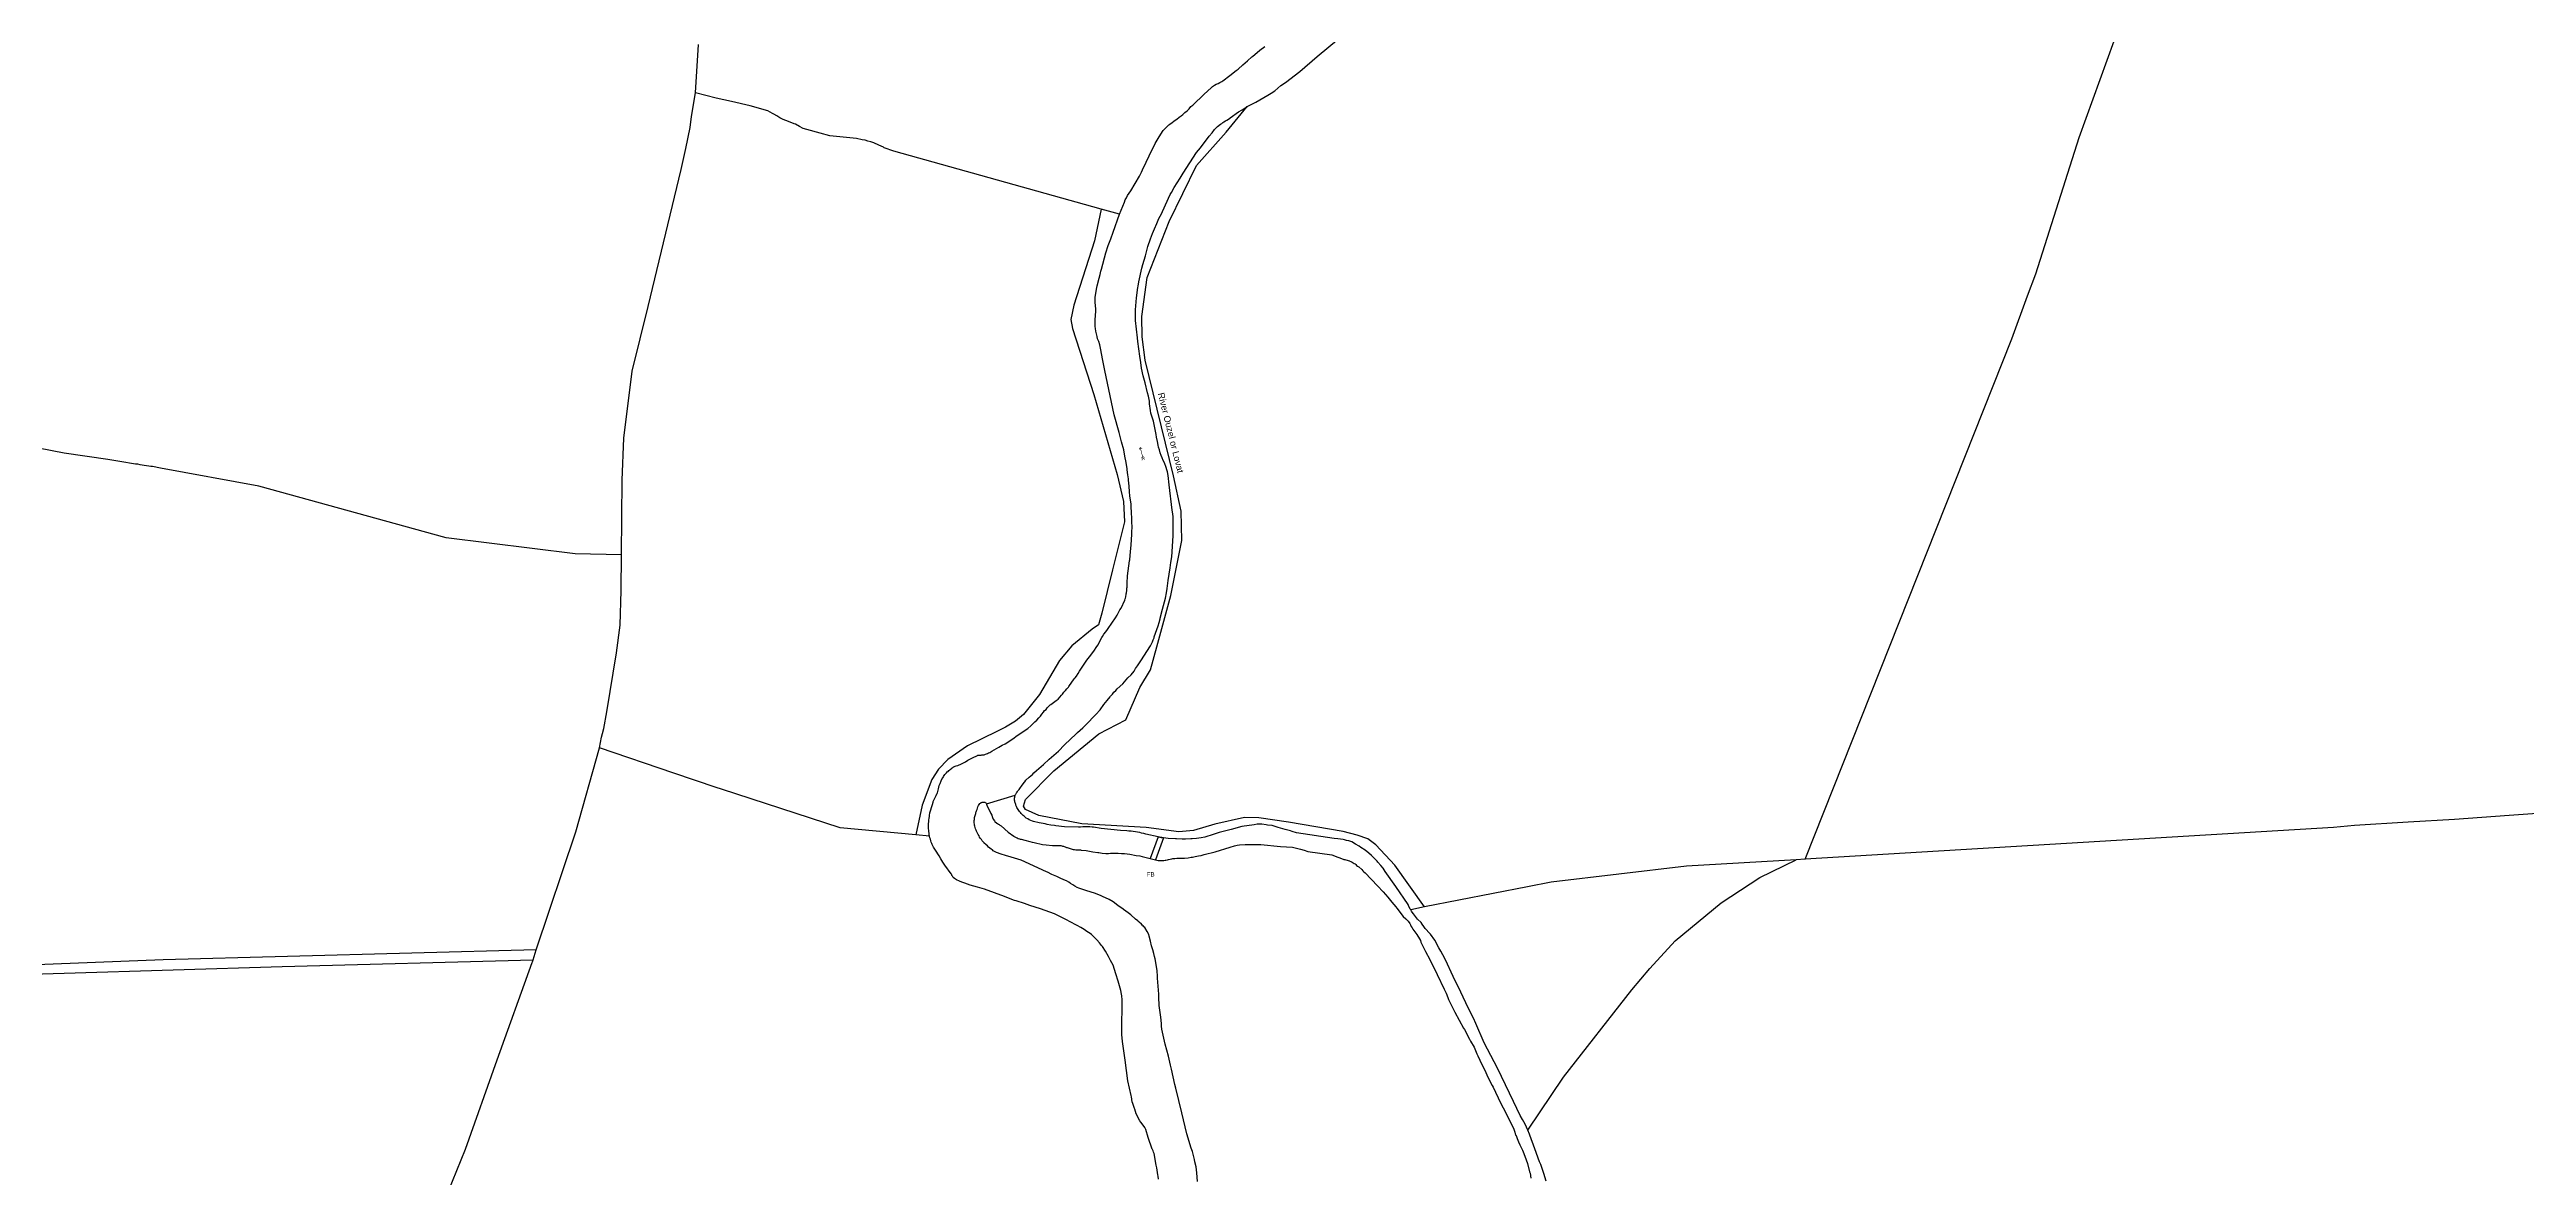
# Model space of a CAD drawing. Header units: millimetres. Extents: x 111502 to 977541, y 8702 to 1044108.
# Drawn here: x 974512 to 975278, y 476990 to 477338 of the extents above; entities that cross this region are included whole.
import ezdxf

# ---------------------------------------------------------------- set-up
doc = ezdxf.new("R2010")
doc.units = ezdxf.units.MM
doc.header["$LTSCALE"] = 0.25
doc.layers.add('X HVSS Site Background', color=8, linetype='Continuous')
doc.styles.add('OS Master Map$1$Standard', font='txt')

# ---------------------------------------------------------------- blocks, each defined once
blk = doc.blocks.new('OS Master Map$1$OSS6')
at = {"color": 8, "true_color": 0x707070, "const_width": 0.174, "flags": 128}
for points in [[(0.5, 0.5), (0, 0), (0.5, -0.5)], [(0, 0), (3.438, 0)], [(3.35, 0.5), (2.85, 0), (3.35, -0.5)], [(3.938, 0.5), (3.438, 0), (3.938, -0.5)]]:
    blk.add_lwpolyline(points, dxfattribs=at)
blk = doc.blocks.new('OS MAP')
at = {"layer": 'X HVSS Site Background', "flags": 128}
for points in [[(488624.7, 241828.5), (488626.2, 241832.2), (488626.2, 241832.2), (488626.5, 241832.9), (488626.5, 241832.9), (488626.9, 241833.5), (488626.9, 241833.5), (488627.2, 241834.2), (488627.2, 241834.2), (488628.2, 241835.7), (488628.2, 241835.7), (488630.9, 241840.2), (488630.9, 241840.2), (488631.5, 241841.5), (488631.5, 241841.5), (488632.1, 241842.9), (488632.1, 241842.9), (488632.8, 241844.2), (488632.8, 241844.2), (488632.9, 241844.5), (488632.9, 241844.5), (488634.8, 241848.5), (488634.8, 241848.5), (488635.3, 241849.4), (488635.3, 241849.4), (488635.7, 241850.3), (488635.7, 241850.3), (488636.7, 241851.9), (488636.7, 241851.9), (488638, 241854), (488638, 241854), (488638.2, 241854.3), (488638.2, 241854.3), (488640, 241856.1), (488640, 241856.1), (488640.3, 241856.3), (488640.3, 241856.3), (488640.7, 241856.6), (488640.7, 241856.6), (488640.9, 241856.7), (488640.9, 241856.7), (488641.6, 241857.3), (488641.6, 241857.3), (488642.4, 241857.8), (488642.4, 241857.8), (488643.1, 241858.4), (488643.1, 241858.4), (488643.8, 241858.9), (488643.8, 241858.9), (488644.3, 241859.3), (488644.3, 241859.3), (488644.9, 241859.9), (488644.9, 241859.9), (488645.6, 241860.4), (488645.6, 241860.4), (488646.2, 241861), (488646.2, 241861), (488646.8, 241861.7), (488646.8, 241861.7), (488647.4, 241862.2), (488647.4, 241862.2), (488650.9, 241865.6), (488650.9, 241865.6), (488653, 241867.5), (488653, 241867.5), (488653.5, 241867.9), (488653.5, 241867.9), (488654.1, 241868.3), (488654.1, 241868.3), (488654.6, 241868.6), (488654.6, 241868.6), (488655.2, 241868.9), (488655.2, 241868.9), (488655.7, 241869.2), (488655.7, 241869.2), (488656.3, 241869.5), (488656.3, 241869.5), (488656.6, 241869.7), (488656.6, 241869.7), (488658.8, 241871.3), (488658.8, 241871.3), (488660.8, 241872.9), (488660.8, 241872.9), (488661.4, 241873.3), (488661.4, 241873.3), (488662.8, 241874.6), (488662.8, 241874.6), (488664.3, 241875.9), (488664.3, 241875.9), (488665.6, 241877.1), (488665.6, 241877.1), (488665.8, 241877.2), (488665.8, 241877.2), (488668.1, 241879.1), (488668.1, 241879.1), (488669.6, 241880.3)], [(488493.64, 241866), (488494.59, 241880.9)], [(488664.2, 241861.7), (488664.6, 241862), (488664.6, 241862), (488666.8, 241863.1), (488666.8, 241863.1), (488670.6, 241865.2), (488670.6, 241865.2), (488671.6, 241865.9), (488671.6, 241865.9), (488672.7, 241866.6), (488672.7, 241866.6), (488673.6, 241867.4), (488673.6, 241867.4), (488674.6, 241868.2), (488674.6, 241868.2), (488676, 241869.2), (488676, 241869.2), (488680.4, 241872.6), (488680.4, 241872.6), (488685.8, 241877.2), (488685.8, 241877.2), (488692.4, 241882.7)], [(488836.6, 241629.2), (488900.5, 241790), (488900.5, 241790), (488905.4, 241803.3), (488905.4, 241803.3), (488907.98, 241810.06), (488907.98, 241810.06), (488921.3, 241852.22), (488921.3, 241852.22), (488947.36, 241923.93), (488947.36, 241923.93), (488966.02, 241976.84), (488966.02, 241976.84), (488994.64, 242003.71), (488994.64, 242003.71), (489000, 242006.7), (489000, 242006.7), (489072.37, 242024.68)], [(488470.8, 241723.2), (488471, 241746.3), (488471, 241746.3), (488471.5, 241759.3), (488471.5, 241759.3), (488474.09, 241780), (488474.09, 241780), (488478.99, 241800), (488478.99, 241800), (488489.19, 241842.3), (488489.19, 241842.3), (488490.69, 241848.8), (488490.69, 241848.8), (488491.99, 241855.3), (488491.99, 241855.3), (488492.44, 241858.7), (488492.44, 241858.7), (488493.64, 241866)], [(488619.05, 241830.08), (488554.96, 241847.95), (488554.96, 241847.95), (488551.96, 241848.95), (488551.96, 241848.95), (488551.76, 241849.15), (488551.76, 241849.15), (488550.36, 241849.75), (488550.36, 241849.75), (488548.76, 241850.55), (488548.76, 241850.55), (488547.86, 241850.85), (488547.86, 241850.85), (488546.96, 241851.05), (488546.96, 241851.05), (488546.06, 241851.35), (488546.06, 241851.35), (488545.16, 241851.45), (488545.16, 241851.45), (488543.46, 241851.85), (488543.46, 241851.85), (488535.16, 241852.65), (488535.16, 241852.65), (488532.17, 241853.49), (488532.17, 241853.49), (488528.06, 241854.65), (488528.06, 241854.65), (488526.96, 241854.95), (488526.96, 241854.95), (488525.76, 241855.55), (488525.76, 241855.55), (488524.56, 241856.25), (488524.56, 241856.25), (488524.16, 241856.35), (488524.16, 241856.35), (488522.86, 241856.95), (488522.86, 241856.95), (488521.56, 241857.45), (488521.56, 241857.45), (488520.76, 241857.75), (488520.76, 241857.75), (488519.76, 241858.25), (488519.76, 241858.25), (488518.76, 241858.85), (488518.76, 241858.85), (488517.86, 241859.35), (488517.86, 241859.35), (488517.46, 241859.55), (488517.46, 241859.55), (488515.96, 241860.45), (488515.96, 241860.45), (488510.56, 241861.95), (488510.56, 241861.95), (488504.76, 241863.25), (488504.76, 241863.25), (488500, 241864.27), (488500, 241864.27), (488493.64, 241866)], [(488592.5, 241649), (488592.6, 241649.2), (488592.6, 241649.2), (488592.7, 241649.3), (488592.7, 241649.3), (488592.9, 241649.7), (488592.9, 241649.7), (488593, 241649.8), (488593, 241649.8), (488593.2, 241650.1), (488593.2, 241650.1), (488593.3, 241650.3), (488593.3, 241650.3), (488593.7, 241650.7), (488593.7, 241650.7), (488593.9, 241651.1), (488593.9, 241651.1), (488594.6, 241652.1), (488594.6, 241652.1), (488595.3, 241653), (488595.3, 241653), (488595.4, 241653.1), (488595.4, 241653.1), (488595.8, 241653.6), (488595.8, 241653.6), (488596.8, 241654.6), (488596.8, 241654.6), (488597.8, 241655.4), (488597.8, 241655.4), (488598.2, 241655.9), (488598.2, 241655.9), (488599.1, 241656.6), (488599.1, 241656.6), (488601.2, 241658.5), (488601.2, 241658.5), (488603, 241660.1), (488603, 241660.1), (488605.9, 241662.6), (488605.9, 241662.6), (488607.7, 241664.5), (488607.7, 241664.5), (488611.3, 241667.9), (488611.3, 241667.9), (488611.7, 241668.3), (488611.7, 241668.3), (488613.4, 241669.8), (488613.4, 241669.8), (488615.3, 241671.7), (488615.3, 241671.7), (488616.4, 241672.9), (488616.4, 241672.9), (488617.4, 241673.9), (488617.4, 241673.9), (488618.7, 241675.4), (488618.7, 241675.4), (488619.9, 241677), (488619.9, 241677), (488620.9, 241678.2), (488620.9, 241678.2), (488621.8, 241679.4), (488621.8, 241679.4), (488621.9, 241679.6), (488621.9, 241679.6), (488622.5, 241680.2), (488622.5, 241680.2), (488623, 241680.8), (488623, 241680.8), (488623.6, 241681.3), (488623.6, 241681.3), (488624, 241681.8), (488624, 241681.8), (488625.7, 241683.4), (488625.7, 241683.4), (488627.3, 241685.2), (488627.3, 241685.2), (488628.3, 241686.2), (488628.3, 241686.2), (488629.2, 241687.3), (488629.2, 241687.3), (488629.7, 241688.1), (488629.7, 241688.1), (488630.3, 241688.9), (488630.3, 241688.9), (488631.3, 241690.5), (488631.3, 241690.5), (488634.3, 241695.1), (488634.3, 241695.1), (488634.6, 241695.7), (488634.6, 241695.7), (488634.9, 241696.4), (488634.9, 241696.4), (488635.1, 241697), (488635.1, 241697), (488635.4, 241697.6), (488635.4, 241697.6), (488635.4, 241697.9), (488635.4, 241697.9), (488636.7, 241701.3), (488636.7, 241701.3), (488637, 241702.3), (488637, 241702.3), (488637.3, 241703.5), (488637.3, 241703.5), (488637.3, 241703.7), (488637.3, 241703.7), (488638, 241706.5), (488638, 241706.5), (488638.9, 241709.9), (488638.9, 241709.9), (488639.2, 241711.5), (488639.2, 241711.5), (488639.4, 241712.8), (488639.4, 241712.8), (488639.7, 241715.3), (488639.7, 241715.3), (488640.4, 241719.2), (488640.4, 241719.2), (488640.6, 241720.9), (488640.6, 241720.9), (488640.9, 241722.6), (488640.9, 241722.6), (488641.3, 241729.1), (488641.3, 241729.1), (488641.3, 241735), (488641.3, 241735), (488641.2, 241735.9), (488641.2, 241735.9), (488641, 241737), (488641, 241737), (488640.1, 241744.9), (488640.1, 241744.9), (488639.7, 241747.7), (488639.7, 241747.7), (488639.5, 241748.9), (488639.5, 241748.9), (488639.3, 241749.5), (488639.3, 241749.5), (488639.1, 241750.2), (488639.1, 241750.2), (488638.6, 241751.7), (488638.6, 241751.7), (488638.2, 241752.4), (488638.2, 241752.4), (488637.9, 241753.2), (488637.9, 241753.2), (488637.6, 241753.9), (488637.6, 241753.9), (488637.3, 241754.8), (488637.3, 241754.8), (488637.1, 241755.7), (488637.1, 241755.7), (488636.8, 241756.5), (488636.8, 241756.5), (488636.7, 241757.1), (488636.7, 241757.1), (488636.4, 241758.3), (488636.4, 241758.3), (488636.1, 241759.6), (488636.1, 241759.6), (488636, 241760.4), (488636, 241760.4), (488635.2, 241764.5), (488635.2, 241764.5), (488634.4, 241767), (488634.4, 241767), (488634.3, 241767.8), (488634.3, 241767.8), (488634, 241769.9), (488634, 241769.9), (488634, 241770.7), (488634, 241770.7), (488633.7, 241772.3), (488633.7, 241772.3), (488633.4, 241773.3), (488633.4, 241773.3), (488632.6, 241776.4), (488632.6, 241776.4), (488632, 241778.5), (488632, 241778.5), (488631.5, 241780.9), (488631.5, 241780.9), (488631.3, 241782.7), (488631.3, 241782.7), (488631, 241784.6), (488631, 241784.6), (488630.4, 241789.1), (488630.4, 241789.1), (488630.3, 241790.3), (488630.3, 241790.3), (488629.7, 241795.6), (488629.7, 241795.6), (488629.7, 241798.9), (488629.7, 241798.9), (488630, 241802.6), (488630, 241802.6), (488630.4, 241805.8), (488630.4, 241805.8), (488630.5, 241806.2), (488630.5, 241806.2), (488630.7, 241807.6), (488630.7, 241807.6), (488631.6, 241811.8), (488631.6, 241811.8), (488631.9, 241812.9), (488631.9, 241812.9), (488632.7, 241815.6), (488632.7, 241815.6), (488633.5, 241818.5), (488633.5, 241818.5), (488634.3, 241820.9), (488634.3, 241820.9), (488634.9, 241822.5), (488634.9, 241822.5), (488635.5, 241824), (488635.5, 241824), (488636.2, 241825.6), (488636.2, 241825.6), (488636.9, 241827.1), (488636.9, 241827.1), (488637.7, 241828.6), (488637.7, 241828.6), (488638, 241829.3), (488638, 241829.3), (488640.4, 241834.6), (488640.4, 241834.6), (488640.8, 241835.2), (488640.8, 241835.2), (488641.6, 241836.7), (488641.6, 241836.7), (488643.5, 241839.6), (488643.5, 241839.6), (488644.4, 241841.2), (488644.4, 241841.2), (488648.5, 241847.5), (488648.5, 241847.5), (488649.7, 241849), (488649.7, 241849), (488652.4, 241852.6), (488652.4, 241852.6), (488653.3, 241853.6), (488653.3, 241853.6), (488654.1, 241854.6), (488654.1, 241854.6), (488655, 241855.6), (488655, 241855.6), (488655.9, 241856.3), (488655.9, 241856.3), (488656.3, 241856.5), (488656.3, 241856.5), (488656.6, 241856.8), (488656.6, 241856.8), (488657, 241857), (488657, 241857), (488657.5, 241857.3), (488657.5, 241857.3), (488657.9, 241857.5), (488657.9, 241857.5), (488658.4, 241857.8), (488658.4, 241857.8), (488658.8, 241858.1), (488658.8, 241858.1), (488658.9, 241858.2), (488658.9, 241858.2), (488661.5, 241860.1), (488661.5, 241860.1), (488662.6, 241860.7), (488662.6, 241860.7), (488663.8, 241861.4), (488663.8, 241861.4), (488664.2, 241861.7)], [(488719.02, 241614.45), (488709.81, 241627.35), (488709.81, 241627.35), (488703.99, 241633.6), (488703.99, 241633.6), (488701.45, 241635.5), (488701.45, 241635.5), (488698.17, 241636.67), (488698.17, 241636.67), (488693.83, 241637.73), (488693.83, 241637.73), (488676.9, 241640.69), (488676.9, 241640.69), (488667.8, 241641.96), (488667.8, 241641.96), (488663.35, 241642.07), (488663.35, 241642.07), (488654.14, 241640.05), (488654.14, 241640.05), (488647.58, 241638.04), (488647.58, 241638.04), (488643.03, 241637.62), (488643.03, 241637.62), (488632.98, 241639), (488632.98, 241639), (488613.08, 241640.16), (488613.08, 241640.16), (488599.75, 241642.7), (488599.75, 241642.7), (488595.62, 241644.61), (488595.62, 241644.61), (488594.98, 241645.56), (488594.98, 241645.56), (488595.62, 241647.67), (488595.62, 241647.67), (488604.4, 241656.46), (488604.4, 241656.46), (488618.27, 241667.99), (488618.27, 241667.99), (488626.63, 241672.23), (488626.63, 241672.23), (488630.97, 241682.28), (488630.97, 241682.28), (488634.25, 241687.68), (488634.25, 241687.68), (488636.26, 241694.77), (488636.26, 241694.77), (488640.6, 241710.64), (488640.6, 241710.64), (488643.98, 241727.68), (488643.98, 241727.68), (488643.77, 241736.68), (488643.77, 241736.68), (488641.44, 241747.69), (488641.44, 241747.69), (488632.66, 241783.35), (488632.66, 241783.35), (488631.71, 241790.55), (488631.71, 241790.55), (488631.6, 241796.9), (488631.6, 241796.9), (488633.29, 241808.96), (488633.29, 241808.96), (488640.07, 241826.21), (488640.07, 241826.21), (488648.53, 241843.47), (488648.53, 241843.47), (488657.64, 241853.84), (488657.64, 241853.84), (488664.2, 241861.7)], [(488619.05, 241830.08), (488616.99, 241820.25), (488616.99, 241820.25), (488610.64, 241800.33), (488610.64, 241800.33), (488609.69, 241795.96), (488609.69, 241795.96), (488610.17, 241793.18), (488610.17, 241793.18), (488616.75, 241772.78), (488616.75, 241772.78), (488623.98, 241748.1), (488623.98, 241748.1), (488625.96, 241739.76), (488625.96, 241739.76), (488626.2, 241733.41), (488626.2, 241733.41), (488622.55, 241718.57), (488622.55, 241718.57), (488619.29, 241705.23), (488619.29, 241705.23), (488618.18, 241701.66), (488618.18, 241701.66), (488616.28, 241700.23), (488616.28, 241700.23), (488609.93, 241695.15), (488609.93, 241695.15), (488606.12, 241690.55), (488606.12, 241690.55), (488603.1, 241685.39), (488603.1, 241685.39), (488600.01, 241680.07), (488600.01, 241680.07), (488595.08, 241673.88), (488595.08, 241673.88), (488592.54, 241671.9), (488592.54, 241671.9), (488589.45, 241669.99), (488589.45, 241669.99), (488586.75, 241668.64), (488586.75, 241668.64), (488577.7, 241664.2), (488577.7, 241664.2), (488571.59, 241659.99), (488571.59, 241659.99), (488568.73, 241657.05), (488568.73, 241657.05), (488566.67, 241653.88), (488566.67, 241653.88), (488563.73, 241645.94), (488563.73, 241645.94), (488561.72, 241636.7)], [(488566, 241636.3), (488565.9, 241636.8), (488565.9, 241636.8), (488565.9, 241637.3), (488565.9, 241637.3), (488565.8, 241637.8), (488565.8, 241637.8), (488565.8, 241638.2), (488565.8, 241638.2), (488565.7, 241638.6), (488565.7, 241638.6), (488565.7, 241640.2), (488565.7, 241640.2), (488565.8, 241640.8), (488565.8, 241640.8), (488565.8, 241641.3), (488565.8, 241641.3), (488565.9, 241641.9), (488565.9, 241641.9), (488566, 241642.4), (488566, 241642.4), (488566, 241642.7), (488566, 241642.7), (488566.1, 241643.5), (488566.1, 241643.5), (488566.3, 241644.1), (488566.3, 241644.1), (488566.7, 241645.5), (488566.7, 241645.5), (488566.9, 241646.1), (488566.9, 241646.1), (488567.1, 241646.8), (488567.1, 241646.8), (488567.1, 241647), (488567.1, 241647), (488567.4, 241647.7), (488567.4, 241647.7), (488568, 241648.9), (488568, 241648.9), (488568.3, 241649.6), (488568.3, 241649.6), (488568.4, 241649.7), (488568.4, 241649.7), (488568.8, 241650.9), (488568.8, 241650.9), (488569, 241652), (488569, 241652), (488569.3, 241652.6), (488569.3, 241652.6), (488569.6, 241653.4), (488569.6, 241653.4), (488570, 241654.3), (488570, 241654.3), (488570.2, 241654.5), (488570.2, 241654.5), (488570.3, 241654.8), (488570.3, 241654.8), (488570.7, 241655.4), (488570.7, 241655.4), (488571.2, 241655.9), (488571.2, 241655.9), (488571.4, 241656.2), (488571.4, 241656.2), (488571.7, 241656.3), (488571.7, 241656.3), (488572, 241656.6), (488572, 241656.6), (488572.3, 241656.8), (488572.3, 241656.8), (488572.5, 241657), (488572.5, 241657), (488572.8, 241657.2), (488572.8, 241657.2), (488573, 241657.4), (488573, 241657.4), (488573.3, 241657.6), (488573.3, 241657.6), (488573.4, 241657.7), (488573.4, 241657.7), (488574.2, 241658.1), (488574.2, 241658.1), (488574.7, 241658.2), (488574.7, 241658.2), (488575.1, 241658.4), (488575.1, 241658.4), (488575.5, 241658.5), (488575.5, 241658.5), (488577.1, 241659.3), (488577.1, 241659.3), (488577.8, 241659.8), (488577.8, 241659.8), (488578.6, 241660.2), (488578.6, 241660.2), (488579.3, 241660.5), (488579.3, 241660.5), (488580.8, 241661.2), (488580.8, 241661.2), (488580.9, 241661.3), (488580.9, 241661.3), (488581.9, 241661.3), (488581.9, 241661.3), (488582.2, 241661.4), (488582.2, 241661.4), (488582.4, 241661.4), (488582.4, 241661.4), (488582.7, 241661.5), (488582.7, 241661.5), (488582.9, 241661.5), (488582.9, 241661.5), (488583.3, 241661.7), (488583.3, 241661.7), (488583.9, 241661.9), (488583.9, 241661.9), (488584.2, 241662.1), (488584.2, 241662.1), (488584.6, 241662.2), (488584.6, 241662.2), (488585.2, 241662.6), (488585.2, 241662.6), (488587.4, 241663.8), (488587.4, 241663.8), (488588.4, 241664.4), (488588.4, 241664.4), (488589.4, 241664.8), (488589.4, 241664.8), (488592, 241666.6), (488592, 241666.6), (488592.8, 241667.2), (488592.8, 241667.2), (488596.4, 241669.6), (488596.4, 241669.6), (488597.3, 241670.4), (488597.3, 241670.4), (488598.5, 241671.6), (488598.5, 241671.6), (488599.2, 241672.2), (488599.2, 241672.2), (488599.8, 241672.9), (488599.8, 241672.9), (488600.3, 241673.4), (488600.3, 241673.4), (488600.7, 241674), (488600.7, 241674), (488601.2, 241674.6), (488601.2, 241674.6), (488601.5, 241675.1), (488601.5, 241675.1), (488602, 241675.5), (488602, 241675.5), (488602.3, 241676), (488602.3, 241676), (488602.8, 241676.4), (488602.8, 241676.4), (488603.3, 241676.9), (488603.3, 241676.9), (488603.5, 241677), (488603.5, 241677), (488605.1, 241678.2), (488605.1, 241678.2), (488605.7, 241678.7), (488605.7, 241678.7), (488606.3, 241679.3), (488606.3, 241679.3), (488606.8, 241679.9), (488606.8, 241679.9), (488607.1, 241680.2), (488607.1, 241680.2), (488607.5, 241680.8), (488607.5, 241680.8), (488608, 241681.3), (488608, 241681.3), (488608.4, 241681.8), (488608.4, 241681.8), (488608.9, 241682.4), (488608.9, 241682.4), (488609, 241682.6), (488609, 241682.6), (488610.7, 241684.9), (488610.7, 241684.9), (488611, 241685.2), (488611, 241685.2), (488611.4, 241685.8), (488611.4, 241685.8), (488611.9, 241686.6), (488611.9, 241686.6), (488612.3, 241687.3), (488612.3, 241687.3), (488614.4, 241690.4), (488614.4, 241690.4), (488614.9, 241691.1), (488614.9, 241691.1), (488615.5, 241691.8), (488615.5, 241691.8), (488616, 241692.5), (488616, 241692.5), (488616.5, 241693.1), (488616.5, 241693.1), (488617, 241693.8), (488617, 241693.8), (488617.5, 241694.6), (488617.5, 241694.6), (488618, 241695.3), (488618, 241695.3), (488619.2, 241697.7), (488619.2, 241697.7), (488619.4, 241698), (488619.4, 241698), (488619.9, 241698.7), (488619.9, 241698.7), (488620.5, 241699.5), (488620.5, 241699.5), (488621, 241700.2), (488621, 241700.2), (488621.2, 241700.5), (488621.2, 241700.5), (488623.5, 241703.8), (488623.5, 241703.8), (488624, 241704.6), (488624, 241704.6), (488624.8, 241706.2), (488624.8, 241706.2), (488625.2, 241706.8), (488625.2, 241706.8), (488626.4, 241709.2), (488626.4, 241709.2), (488626.5, 241709.6), (488626.5, 241709.6), (488626.6, 241709.9), (488626.6, 241709.9), (488626.7, 241710.3), (488626.7, 241710.3), (488626.7, 241710.5), (488626.7, 241710.5), (488626.8, 241710.9), (488626.8, 241710.9), (488626.8, 241711.2), (488626.8, 241711.2), (488626.9, 241711.5), (488626.9, 241711.5), (488627, 241712.2), (488627, 241712.2), (488627, 241712.9), (488627, 241712.9), (488627.1, 241713.3), (488627.1, 241713.3), (488627.1, 241714.8), (488627.1, 241714.8), (488627.2, 241716.4), (488627.2, 241716.4), (488627.2, 241716.7), (488627.2, 241716.7), (488627.4, 241718.3), (488627.4, 241718.3), (488627.6, 241719.8), (488627.6, 241719.8), (488627.8, 241721.4), (488627.8, 241721.4), (488627.9, 241721.7), (488627.9, 241721.7), (488628.1, 241724.3), (488628.1, 241724.3), (488628.3, 241726.2), (488628.3, 241726.2), (488628.5, 241729.6), (488628.5, 241729.6), (488628.5, 241730.3), (488628.5, 241730.3), (488628.6, 241731.8), (488628.6, 241731.8), (488628.5, 241733.4), (488628.5, 241733.4), (488628.5, 241735), (488628.5, 241735), (488628.4, 241735.8), (488628.4, 241735.8), (488628.3, 241738.6), (488628.3, 241738.6), (488628.3, 241738.9), (488628.3, 241738.9), (488627.9, 241741.5), (488627.9, 241741.5), (488627.8, 241742.7), (488627.8, 241742.7), (488627.7, 241744.5), (488627.7, 241744.5), (488627.5, 241746.3), (488627.5, 241746.3), (488627.5, 241746.7), (488627.5, 241746.7), (488627.3, 241748), (488627.3, 241748), (488627.1, 241749.5), (488627.1, 241749.5), (488627.1, 241749.8), (488627.1, 241749.8), (488626.8, 241751.8), (488626.8, 241751.8), (488626.4, 241753.7), (488626.4, 241753.7), (488626, 241755.7), (488626, 241755.7), (488625.3, 241758.1), (488625.3, 241758.1), (488624.7, 241760.6), (488624.7, 241760.6), (488624.6, 241761), (488624.6, 241761), (488623.1, 241766.5), (488623.1, 241766.5), (488620.2, 241780.2), (488620.2, 241780.2), (488619.6, 241783.3), (488619.6, 241783.3), (488618.8, 241787.1), (488618.8, 241787.1), (488618.6, 241788.1), (488618.6, 241788.1), (488618.3, 241789.1), (488618.3, 241789.1), (488617.9, 241790), (488617.9, 241790), (488617.8, 241790.7), (488617.8, 241790.7), (488617.4, 241792.3), (488617.4, 241792.3), (488617.3, 241793.2), (488617.3, 241793.2), (488617.2, 241793.8), (488617.2, 241793.8), (488617.2, 241795.8), (488617.2, 241795.8), (488617.3, 241797.2), (488617.3, 241797.2), (488617.4, 241798.5), (488617.4, 241798.5), (488617.4, 241799.2), (488617.4, 241799.2), (488617.2, 241801.2), (488617.2, 241801.2), (488617.2, 241802.8), (488617.2, 241802.8), (488617.7, 241805.8), (488617.7, 241805.8), (488617.8, 241806.3), (488617.8, 241806.3), (488618.4, 241808.7), (488618.4, 241808.7), (488618.7, 241809.8), (488618.7, 241809.8), (488618.9, 241810.9), (488618.9, 241810.9), (488619.1, 241811.5), (488619.1, 241811.5), (488620.5, 241816.5), (488620.5, 241816.5), (488621.2, 241818.8), (488621.2, 241818.8), (488622, 241820.9), (488622, 241820.9), (488622.7, 241822.9), (488622.7, 241822.9), (488624.7, 241828.5)], [(488624.7, 241828.5), (488619.05, 241830.08)], [(488470.8, 241723.2), (488456.4, 241723.5), (488456.4, 241723.5), (488416.6, 241728.5), (488416.6, 241728.5), (488358.7, 241744.5), (488358.7, 241744.5), (488328.24, 241750), (488328.24, 241750), (488325.84, 241750.5), (488325.84, 241750.5), (488325.24, 241750.5), (488325.24, 241750.5), (488324.64, 241750.6), (488324.64, 241750.6), (488323.24, 241750.8), (488323.24, 241750.8), (488322.64, 241750.9), (488322.64, 241750.9), (488321.94, 241751), (488321.94, 241751), (488321.24, 241751.2), (488321.24, 241751.2), (488320.54, 241751.3), (488320.54, 241751.3), (488315.74, 241752.1), (488315.74, 241752.1), (488312.04, 241752.7), (488312.04, 241752.7), (488298.54, 241754.6), (488298.54, 241754.6), (488290.57, 241756.23)], [(488463.98, 241663.66), (488464.58, 241666.86), (488464.58, 241666.86), (488464.88, 241668.06), (488464.88, 241668.06), (488465.28, 241669.56), (488465.28, 241669.56), (488466.28, 241674.76), (488466.28, 241674.76), (488469.22, 241692.96), (488469.22, 241692.96), (488470.32, 241701.48), (488470.32, 241701.48), (488470.7, 241712.2), (488470.7, 241712.2), (488470.8, 241723.2)], [(488444.39, 241601.16), (488456.68, 241637.66), (488456.68, 241637.66), (488463.98, 241663.66)], [(488561.72, 241636.7), (488538.37, 241638.91), (488538.37, 241638.91), (488501.7, 241650.8), (488501.7, 241650.8), (488500, 241651.4), (488500, 241651.4), (488486.9, 241655.8), (488486.9, 241655.8), (488463.98, 241663.66)], [(488648.8, 241529.6), (488648.6, 241532.3), (488648.6, 241532.3), (488648.4, 241534.2), (488648.4, 241534.2), (488648, 241535.7), (488648, 241535.7), (488647.9, 241536.4), (488647.9, 241536.4), (488647.6, 241537.7), (488647.6, 241537.7), (488647.3, 241538.9), (488647.3, 241538.9), (488646.9, 241539.9), (488646.9, 241539.9), (488645.5, 241544.4), (488645.5, 241544.4), (488644, 241550.9), (488644, 241550.9), (488642.1, 241558.5), (488642.1, 241558.5), (488641.8, 241559.6), (488641.8, 241559.6), (488640.8, 241564.3), (488640.8, 241564.3), (488640.5, 241565.6), (488640.5, 241565.6), (488639.8, 241568.4), (488639.8, 241568.4), (488638.8, 241572.1), (488638.8, 241572.1), (488637.8, 241576.7), (488637.8, 241576.7), (488637.7, 241577.6), (488637.7, 241577.6), (488637.7, 241578.5), (488637.7, 241578.5), (488637.5, 241580.4), (488637.5, 241580.4), (488637, 241584), (488637, 241584), (488637, 241584.9), (488637, 241584.9), (488636.9, 241585.7), (488636.9, 241585.7), (488636.9, 241587.5), (488636.9, 241587.5), (488636.5, 241592.5), (488636.5, 241592.5), (488636.5, 241593), (488636.5, 241593), (488636.3, 241594.8), (488636.3, 241594.8), (488635.7, 241598.4), (488635.7, 241598.4), (488635.5, 241599.1), (488635.5, 241599.1), (488635.3, 241600.1), (488635.3, 241600.1), (488635, 241601.2), (488635, 241601.2), (488634.6, 241602.4), (488634.6, 241602.4), (488634.3, 241603.9), (488634.3, 241603.9), (488633.9, 241605.4), (488633.9, 241605.4), (488633.8, 241605.9), (488633.8, 241605.9), (488633.3, 241606.9), (488633.3, 241606.9), (488632.5, 241608.1), (488632.5, 241608.1), (488632.2, 241608.3), (488632.2, 241608.3), (488632, 241608.6), (488632, 241608.6), (488631.7, 241608.8), (488631.7, 241608.8), (488631.5, 241609.1), (488631.5, 241609.1), (488630.8, 241609.8), (488630.8, 241609.8), (488630.5, 241610), (488630.5, 241610), (488630.4, 241610.2), (488630.4, 241610.2), (488629.7, 241610.7), (488629.7, 241610.7), (488628.2, 241612), (488628.2, 241612), (488627.4, 241612.6), (488627.4, 241612.6), (488626.7, 241613.2), (488626.7, 241613.2), (488625.9, 241613.7), (488625.9, 241613.7), (488625.8, 241613.8), (488625.8, 241613.8), (488624.2, 241614.9), (488624.2, 241614.9), (488622.7, 241616), (488622.7, 241616), (488621.5, 241616.8), (488621.5, 241616.8), (488619.4, 241617.7), (488619.4, 241617.7), (488618.8, 241618), (488618.8, 241618), (488618, 241618.3), (488618, 241618.3), (488617.3, 241618.6), (488617.3, 241618.6), (488614.3, 241619.5), (488614.3, 241619.5), (488612.1, 241620.3), (488612.1, 241620.3), (488611.6, 241620.5), (488611.6, 241620.5), (488610.9, 241620.9), (488610.9, 241620.9), (488610.3, 241621.3), (488610.3, 241621.3), (488609.6, 241621.7), (488609.6, 241621.7), (488609, 241622.1), (488609, 241622.1), (488608.3, 241622.5), (488608.3, 241622.5), (488608, 241622.6), (488608, 241622.6), (488606.6, 241623.2), (488606.6, 241623.2), (488605.3, 241623.9), (488605.3, 241623.9), (488603.8, 241624.5), (488603.8, 241624.5), (488602.4, 241625.2), (488602.4, 241625.2), (488602.1, 241625.3), (488602.1, 241625.3), (488594.3, 241628.9), (488594.3, 241628.9), (488592.3, 241629.5), (488592.3, 241629.5), (488591.2, 241629.8), (488591.2, 241629.8), (488589.5, 241630.4), (488589.5, 241630.4), (488588.1, 241630.8), (488588.1, 241630.8), (488586.7, 241631.3), (488586.7, 241631.3), (488585.7, 241631.8), (488585.7, 241631.8), (488585.4, 241632.1), (488585.4, 241632.1), (488585, 241632.3), (488585, 241632.3), (488584.2, 241632.9), (488584.2, 241632.9), (488583.9, 241633.3), (488583.9, 241633.3), (488583.5, 241633.6), (488583.5, 241633.6), (488582.8, 241634.3), (488582.8, 241634.3), (488582.7, 241634.5), (488582.7, 241634.5), (488582.3, 241634.9), (488582.3, 241634.9), (488582, 241635.3), (488582, 241635.3), (488581.7, 241635.6), (488581.7, 241635.6), (488581.4, 241636), (488581.4, 241636), (488581.3, 241636.4), (488581.3, 241636.4), (488581, 241636.8), (488581, 241636.8), (488580.8, 241637.2), (488580.8, 241637.2), (488580.7, 241637.5), (488580.7, 241637.5), (488580.5, 241637.9), (488580.5, 241637.9), (488580.4, 241638.2), (488580.4, 241638.2), (488580.2, 241638.6), (488580.2, 241638.6), (488580, 241639.4), (488580, 241639.4), (488579.9, 241639.7), (488579.9, 241639.7), (488579.9, 241640), (488579.9, 241640), (488579.8, 241640.4), (488579.8, 241640.4), (488579.8, 241641.2), (488579.8, 241641.2), (488579.9, 241641.5), (488579.9, 241641.5), (488579.9, 241642.1), (488579.9, 241642.1), (488580.3, 241643.3), (488580.3, 241643.3), (488580.3, 241643.6), (488580.3, 241643.6), (488580.4, 241643.8), (488580.4, 241643.8), (488580.5, 241644.1), (488580.5, 241644.1), (488580.7, 241644.6), (488580.7, 241644.6), (488580.9, 241645.4), (488580.9, 241645.4), (488581.1, 241645.8), (488581.1, 241645.8), (488581.5, 241646.4), (488581.5, 241646.4), (488581.7, 241646.5), (488581.7, 241646.5), (488581.9, 241646.7), (488581.9, 241646.7), (488582.1, 241646.7), (488582.1, 241646.7), (488582.2, 241646.8), (488582.2, 241646.8), (488583.1, 241646.8), (488583.1, 241646.8), (488583.2, 241646.7), (488583.2, 241646.7), (488583.4, 241646.6), (488583.4, 241646.6), (488583.5, 241646.5), (488583.5, 241646.5), (488583.6, 241646.3)], [(488583.6, 241646.3), (488592.5, 241649)], [(488583.6, 241646.3), (488583.6, 241646.1), (488583.6, 241646.1), (488583.7, 241646), (488583.7, 241646), (488583.7, 241645.8), (488583.7, 241645.8), (488584.7, 241643.8), (488584.7, 241643.8), (488584.9, 241643.3), (488584.9, 241643.3), (488585.2, 241642.8), (488585.2, 241642.8), (488585.4, 241642.1), (488585.4, 241642.1), (488585.7, 241641.6), (488585.7, 241641.6), (488586.1, 241641.1), (488586.1, 241641.1), (488586.2, 241640.9), (488586.2, 241640.9), (488586.8, 241640.3), (488586.8, 241640.3), (488587, 241640.2), (488587, 241640.2), (488587.3, 241640), (488587.3, 241640), (488587.5, 241639.9), (488587.5, 241639.9), (488587.7, 241639.7), (488587.7, 241639.7), (488588.1, 241639.5), (488588.1, 241639.5), (488590.3, 241637.6), (488590.3, 241637.6), (488592, 241636.3), (488592, 241636.3), (488592.1, 241636.2), (488592.1, 241636.2), (488592.4, 241636.1), (488592.4, 241636.1), (488592.8, 241635.9), (488592.8, 241635.9), (488593.1, 241635.8), (488593.1, 241635.8), (488593.4, 241635.6), (488593.4, 241635.6), (488593.8, 241635.5), (488593.8, 241635.5), (488594, 241635.4), (488594, 241635.4), (488594.3, 241635.4), (488594.3, 241635.4), (488595.4, 241635.1), (488595.4, 241635.1), (488597, 241634.7), (488597, 241634.7), (488597.7, 241634.5), (488597.7, 241634.5), (488598.3, 241634.4), (488598.3, 241634.4), (488600.9, 241633.8), (488600.9, 241633.8), (488602, 241633.6), (488602, 241633.6), (488604, 241633.4), (488604, 241633.4), (488606.6, 241633.4), (488606.6, 241633.4), (488606.9, 241633.3), (488606.9, 241633.3), (488607.1, 241633.2), (488607.1, 241633.2), (488607.4, 241633.2), (488607.4, 241633.2), (488607.6, 241633.1), (488607.6, 241633.1), (488607.9, 241633), (488607.9, 241633), (488608.3, 241632.8), (488608.3, 241632.8), (488608.5, 241632.8), (488608.5, 241632.8), (488610.4, 241632.2), (488610.4, 241632.2), (488610.8, 241632.2), (488610.8, 241632.2), (488611.2, 241632.1), (488611.2, 241632.1), (488612.6, 241632.1), (488612.6, 241632.1), (488612.9, 241632), (488612.9, 241632), (488614.4, 241631.9), (488614.4, 241631.9), (488616.5, 241631.5), (488616.5, 241631.5), (488618, 241631.3), (488618, 241631.3), (488618.3, 241631.3), (488618.3, 241631.3), (488619.3, 241631.1), (488619.3, 241631.1), (488620.5, 241631), (488620.5, 241631), (488621.3, 241631), (488621.3, 241631), (488621.9, 241631.1), (488621.9, 241631.1), (488624.3, 241631.1), (488624.3, 241631.1), (488625.3, 241631), (488625.3, 241631), (488626.2, 241631), (488626.2, 241631), (488627.9, 241630.8), (488627.9, 241630.8), (488629.9, 241630.4), (488629.9, 241630.4), (488631, 241630.2), (488631, 241630.2), (488631.7, 241630), (488631.7, 241630), (488634.2, 241629.4)], [(488636.62, 241636.1), (488632.8, 241636.9), (488632.8, 241636.9), (488632.2, 241637.1), (488632.2, 241637.1), (488631.5, 241637.3), (488631.5, 241637.3), (488631, 241637.5), (488631, 241637.5), (488628.9, 241637.8), (488628.9, 241637.8), (488628.3, 241637.9), (488628.3, 241637.9), (488627.6, 241637.9), (488627.6, 241637.9), (488627, 241638), (488627, 241638), (488625, 241638.1), (488625, 241638.1), (488619, 241638.7), (488619, 241638.7), (488616.7, 241639.1), (488616.7, 241639.1), (488616.3, 241639.1), (488616.3, 241639.1), (488615.5, 241639.2), (488615.5, 241639.2), (488613.4, 241639.2), (488613.4, 241639.2), (488612.7, 241639.1), (488612.7, 241639.1), (488612, 241639.1), (488612, 241639.1), (488607.7, 241639.2), (488607.7, 241639.2), (488605, 241639.5), (488605, 241639.5), (488604.6, 241639.6), (488604.6, 241639.6), (488603.5, 241639.7), (488603.5, 241639.7), (488602.3, 241639.9), (488602.3, 241639.9), (488601.7, 241640.1), (488601.7, 241640.1), (488599.9, 241640.4), (488599.9, 241640.4), (488598.1, 241640.9), (488598.1, 241640.9), (488597.8, 241641), (488597.8, 241641), (488596.8, 241641.4), (488596.8, 241641.4), (488596.4, 241641.7), (488596.4, 241641.7), (488595.9, 241641.9), (488595.9, 241641.9), (488595.7, 241642.1), (488595.7, 241642.1), (488595.4, 241642.3), (488595.4, 241642.3), (488595.2, 241642.5), (488595.2, 241642.5), (488594.9, 241642.7), (488594.9, 241642.7), (488594.3, 241643.3), (488594.3, 241643.3), (488594.1, 241643.6), (488594.1, 241643.6), (488593.8, 241643.9), (488593.8, 241643.9), (488593.6, 241644.3), (488593.6, 241644.3), (488593, 241645.2), (488593, 241645.2), (488592.9, 241645.5), (488592.9, 241645.5), (488592.7, 241645.9), (488592.7, 241645.9), (488592.7, 241646.1), (488592.7, 241646.1), (488592.6, 241646.4), (488592.6, 241646.4), (488592.5, 241646.6), (488592.5, 241646.6), (488592.4, 241646.9), (488592.4, 241646.9), (488592.4, 241647.1), (488592.4, 241647.1), (488592.3, 241647.4), (488592.3, 241647.4), (488592.3, 241648.1), (488592.3, 241648.1), (488592.4, 241648.4), (488592.4, 241648.4), (488592.4, 241648.6), (488592.4, 241648.6), (488592.5, 241648.8), (488592.5, 241648.8), (488592.5, 241649)], [(489080.62, 241644.52), (489072.9, 241644), (489072.9, 241644), (489054.3, 241642.7), (489054.3, 241642.7), (489037.4, 241641.5), (489037.4, 241641.5), (489023, 241640.6), (489023, 241640.6), (489006.5, 241639.6), (489006.5, 241639.6), (489000, 241639), (489000, 241639), (488867.6, 241631.06)], [(488566, 241636.3), (488561.72, 241636.7)], [(488636.8, 241530.4), (488636.7, 241531.3), (488636.7, 241531.3), (488636.6, 241531.7), (488636.6, 241531.7), (488636.2, 241533.9), (488636.2, 241533.9), (488636, 241534.7), (488636, 241534.7), (488635.4, 241538.3), (488635.4, 241538.3), (488635.2, 241538.7), (488635.2, 241538.7), (488635.1, 241539.1), (488635.1, 241539.1), (488634.9, 241539.5), (488634.9, 241539.5), (488634.8, 241539.6), (488634.8, 241539.6), (488633.6, 241543.2), (488633.6, 241543.2), (488632.8, 241545.7), (488632.8, 241545.7), (488632.5, 241546.3), (488632.5, 241546.3), (488631.7, 241547.5), (488631.7, 241547.5), (488631.3, 241548), (488631.3, 241548), (488631, 241548.4), (488631, 241548.4), (488629.9, 241550.5), (488629.9, 241550.5), (488629.4, 241552), (488629.4, 241552), (488629.3, 241552.2), (488629.3, 241552.2), (488628.8, 241553.7), (488628.8, 241553.7), (488628.6, 241554.2), (488628.6, 241554.2), (488628.4, 241555.8), (488628.4, 241555.8), (488628.3, 241556.2), (488628.3, 241556.2), (488627.3, 241560.7), (488627.3, 241560.7), (488626.5, 241567.1), (488626.5, 241567.1), (488625.6, 241572.9), (488625.6, 241572.9), (488625.4, 241575.1), (488625.4, 241575.1), (488625.4, 241578.1), (488625.4, 241578.1), (488625.5, 241583.5), (488625.5, 241583.5), (488625.5, 241585.8), (488625.5, 241585.8), (488625.4, 241587), (488625.4, 241587), (488625.3, 241587.5), (488625.3, 241587.5), (488625.1, 241588.6), (488625.1, 241588.6), (488624.5, 241590.8), (488624.5, 241590.8), (488624.3, 241591.5), (488624.3, 241591.5), (488623.6, 241593.8), (488623.6, 241593.8), (488622.7, 241596.5), (488622.7, 241596.5), (488621.9, 241597.9), (488621.9, 241597.9), (488621.3, 241599.1), (488621.3, 241599.1), (488620.4, 241600.8), (488620.4, 241600.8), (488619.4, 241602.2), (488619.4, 241602.2), (488619.1, 241602.5), (488619.1, 241602.5), (488618.5, 241603.4), (488618.5, 241603.4), (488617.7, 241604.3), (488617.7, 241604.3), (488616.1, 241605.9), (488616.1, 241605.9), (488615.6, 241606.3), (488615.6, 241606.3), (488614.6, 241606.9), (488614.6, 241606.9), (488613.8, 241607.5), (488613.8, 241607.5), (488612.8, 241608.1), (488612.8, 241608.1), (488611.6, 241608.7), (488611.6, 241608.7), (488609.3, 241610), (488609.3, 241610), (488608.5, 241610.4), (488608.5, 241610.4), (488604.6, 241612.3), (488604.6, 241612.3), (488600.3, 241613.9), (488600.3, 241613.9), (488597, 241614.9), (488597, 241614.9), (488595.3, 241615.5), (488595.3, 241615.5), (488592.8, 241616.3), (488592.8, 241616.3), (488592.2, 241616.5), (488592.2, 241616.5), (488589.9, 241617.4), (488589.9, 241617.4), (488589.2, 241617.7), (488589.2, 241617.7), (488583, 241619.9), (488583, 241619.9), (488580.8, 241620.6), (488580.8, 241620.6), (488578.5, 241621.2), (488578.5, 241621.2), (488576.9, 241621.8), (488576.9, 241621.8), (488576, 241622.1), (488576, 241622.1), (488575.2, 241622.4), (488575.2, 241622.4), (488574.3, 241622.8), (488574.3, 241622.8), (488573.7, 241623.2), (488573.7, 241623.2), (488573.3, 241623.6), (488573.3, 241623.6), (488573.1, 241624), (488573.1, 241624), (488572.9, 241624.2), (488572.9, 241624.2), (488572.9, 241624.4), (488572.9, 241624.4), (488572.8, 241624.6), (488572.8, 241624.6), (488572.7, 241624.7), (488572.7, 241624.7), (488570.7, 241627.4), (488570.7, 241627.4), (488570.1, 241628.3), (488570.1, 241628.3), (488569.5, 241629.3), (488569.5, 241629.3), (488569, 241630.3), (488569, 241630.3), (488568.8, 241630.6), (488568.8, 241630.6), (488568, 241631.7), (488568, 241631.7), (488567.2, 241632.9), (488567.2, 241632.9), (488566.8, 241633.7), (488566.8, 241633.7), (488566.7, 241634.1), (488566.7, 241634.1), (488566.5, 241634.5), (488566.5, 241634.5), (488566.4, 241634.9), (488566.4, 241634.9), (488566.3, 241635.4), (488566.3, 241635.4), (488566.1, 241635.8), (488566.1, 241635.8), (488566, 241636.3)], [(488636.62, 241636.1), (488634.2, 241629.4)], [(488638.32, 241635.82), (488635.8, 241629.01)], [(488636.62, 241636.1), (488637.6, 241635.9), (488637.6, 241635.9), (488637.8, 241635.9), (488637.8, 241635.9), (488638.32, 241635.82)], [(488638.32, 241635.82), (488637.8, 241635.9), (488637.8, 241635.9), (488637.6, 241635.9), (488637.6, 241635.9), (488636.62, 241636.1)], [(488714.73, 241613.61), (488714.6, 241613.8), (488714.6, 241613.8), (488714, 241614.9), (488714, 241614.9), (488713.9, 241615.2), (488713.9, 241615.2), (488710.1, 241620.8), (488710.1, 241620.8), (488706.8, 241625.4), (488706.8, 241625.4), (488706.2, 241626.4), (488706.2, 241626.4), (488705.5, 241627.3), (488705.5, 241627.3), (488704.6, 241628.3), (488704.6, 241628.3), (488704.4, 241628.6), (488704.4, 241628.6), (488702.6, 241630.4), (488702.6, 241630.4), (488701.8, 241631.1), (488701.8, 241631.1), (488700.6, 241632), (488700.6, 241632), (488699.3, 241632.8), (488699.3, 241632.8), (488698.8, 241633.2), (488698.8, 241633.2), (488697.7, 241633.9), (488697.7, 241633.9), (488696.5, 241634.6), (488696.5, 241634.6), (488695.6, 241634.9), (488695.6, 241634.9), (488694.9, 241635), (488694.9, 241635), (488694.3, 241635.2), (488694.3, 241635.2), (488693.8, 241635.3), (488693.8, 241635.3), (488692.2, 241635.5), (488692.2, 241635.5), (488691.1, 241635.6), (488691.1, 241635.6), (488679.4, 241637.4), (488679.4, 241637.4), (488678.1, 241637.8), (488678.1, 241637.8), (488677.6, 241638), (488677.6, 241638), (488676.3, 241638.3), (488676.3, 241638.3), (488675.9, 241638.4), (488675.9, 241638.4), (488673.7, 241639), (488673.7, 241639), (488671.9, 241639.6), (488671.9, 241639.6), (488670.5, 241639.7), (488670.5, 241639.7), (488670, 241639.8), (488670, 241639.8), (488668.7, 241640), (488668.7, 241640), (488667.3, 241640), (488667.3, 241640), (488666.3, 241639.8), (488666.3, 241639.8), (488662.5, 241639.3), (488662.5, 241639.3), (488659.2, 241638.4), (488659.2, 241638.4), (488655.5, 241637.5), (488655.5, 241637.5), (488653.7, 241636.8), (488653.7, 241636.8), (488651.1, 241636), (488651.1, 241636), (488649.9, 241635.8), (488649.9, 241635.8), (488648.5, 241635.6), (488648.5, 241635.6), (488647.2, 241635.5), (488647.2, 241635.5), (488646.8, 241635.5), (488646.8, 241635.5), (488645.1, 241635.4), (488645.1, 241635.4), (488644.1, 241635.4), (488644.1, 241635.4), (488642.3, 241635.5), (488642.3, 241635.5), (488642, 241635.5), (488642, 241635.5), (488639.7, 241635.6), (488639.7, 241635.6), (488638.32, 241635.82)], [(488634.2, 241629.4), (488635, 241629.2), (488635, 241629.2), (488635.8, 241629.01)], [(488634.2, 241629.4), (488635, 241629.2), (488635, 241629.2), (488635.8, 241629.01)], [(488635.8, 241629.01), (488636.7, 241628.8), (488636.7, 241628.8), (488638.4, 241628.8), (488638.4, 241628.8), (488638.8, 241628.9), (488638.8, 241628.9), (488639, 241628.9), (488639, 241628.9), (488639.5, 241629), (488639.5, 241629), (488639.9, 241629.1), (488639.9, 241629.1), (488640.9, 241629.3), (488640.9, 241629.3), (488641.2, 241629.4), (488641.2, 241629.4), (488641.8, 241629.4), (488641.8, 241629.4), (488642.4, 241629.5), (488642.4, 241629.5), (488644.8, 241629.5), (488644.8, 241629.5), (488645.9, 241629.6), (488645.9, 241629.6), (488646.9, 241629.8), (488646.9, 241629.8), (488647.3, 241629.8), (488647.3, 241629.8), (488648.1, 241630), (488648.1, 241630), (488649.1, 241630.2), (488649.1, 241630.2), (488650, 241630.4), (488650, 241630.4), (488650.9, 241630.7), (488650.9, 241630.7), (488654.3, 241631.5), (488654.3, 241631.5), (488658.9, 241632.9), (488658.9, 241632.9), (488660.3, 241633.3), (488660.3, 241633.3), (488661.1, 241633.5), (488661.1, 241633.5), (488661.8, 241633.6), (488661.8, 241633.6), (488663.5, 241633.8), (488663.5, 241633.8), (488668.4, 241633.7), (488668.4, 241633.7), (488674.5, 241633.1), (488674.5, 241633.1), (488678.2, 241632.9), (488678.2, 241632.9), (488679.4, 241632.6), (488679.4, 241632.6), (488680.7, 241632.3), (488680.7, 241632.3), (488681.8, 241632), (488681.8, 241632), (488682.9, 241631.6), (488682.9, 241631.6), (488690.3, 241630.6), (488690.3, 241630.6), (488692.2, 241629.8), (488692.2, 241629.8), (488692.5, 241629.7), (488692.5, 241629.7), (488693.8, 241629.2), (488693.8, 241629.2), (488694, 241629.1), (488694, 241629.1), (488694.4, 241629.1), (488694.4, 241629.1), (488694.7, 241629), (488694.7, 241629), (488695.1, 241628.9), (488695.1, 241628.9), (488695.4, 241628.8), (488695.4, 241628.8), (488695.8, 241628.7), (488695.8, 241628.7), (488695.9, 241628.6), (488695.9, 241628.6), (488696.2, 241628.5), (488696.2, 241628.5), (488696.6, 241628.3), (488696.6, 241628.3), (488697.2, 241627.9), (488697.2, 241627.9), (488697.5, 241627.8), (488697.5, 241627.8), (488697.8, 241627.6), (488697.8, 241627.6), (488698, 241627.3), (488698, 241627.3), (488698.3, 241627.1), (488698.3, 241627.1), (488698.7, 241626.9), (488698.7, 241626.9), (488699.6, 241626), (488699.6, 241626), (488699.9, 241625.6), (488699.9, 241625.6), (488700.2, 241625.3), (488700.2, 241625.3), (488700.6, 241625), (488700.6, 241625), (488704.5, 241621), (488704.5, 241621), (488706.2, 241619.1), (488706.2, 241619.1), (488707.6, 241617.5), (488707.6, 241617.5), (488708.9, 241615.9), (488708.9, 241615.9), (488710.1, 241614.5), (488710.1, 241614.5), (488710.4, 241614.1), (488710.4, 241614.1), (488712.4, 241611.5), (488712.4, 241611.5), (488713.2, 241610.8), (488713.2, 241610.8), (488713.9, 241610.1), (488713.9, 241610.1), (488714.5, 241609.3), (488714.5, 241609.3), (488714.7, 241608.9), (488714.7, 241608.9), (488714.9, 241608.4), (488714.9, 241608.4), (488715.2, 241608), (488715.2, 241608), (488715.4, 241607.6), (488715.4, 241607.6), (488716.6, 241605.9), (488716.6, 241605.9), (488717.4, 241604.6), (488717.4, 241604.6), (488717.7, 241604.1), (488717.7, 241604.1), (488717.9, 241603.6), (488717.9, 241603.6), (488719.3, 241600.7), (488719.3, 241600.7), (488720.6, 241598.2), (488720.6, 241598.2), (488722.9, 241593.6), (488722.9, 241593.6), (488725.1, 241589.1), (488725.1, 241589.1), (488725.7, 241587.8), (488725.7, 241587.8), (488726.2, 241586.5), (488726.2, 241586.5), (488726.4, 241585.9), (488726.4, 241585.9), (488728.4, 241581.9), (488728.4, 241581.9), (488731, 241577), (488731, 241577), (488731.3, 241576.6), (488731.3, 241576.6), (488732.9, 241573.6), (488732.9, 241573.6), (488733.2, 241573), (488733.2, 241573), (488734.3, 241571.1), (488734.3, 241571.1), (488735.2, 241569.1), (488735.2, 241569.1), (488735.5, 241568.5), (488735.5, 241568.5), (488736.7, 241565.8), (488736.7, 241565.8), (488737.5, 241564.2), (488737.5, 241564.2), (488738.7, 241561.7), (488738.7, 241561.7), (488739.9, 241559.3), (488739.9, 241559.3), (488740.2, 241558.8), (488740.2, 241558.8), (488742.5, 241553.9), (488742.5, 241553.9), (488743.3, 241552.4), (488743.3, 241552.4), (488746.3, 241546.5), (488746.3, 241546.5), (488746.6, 241545.8), (488746.6, 241545.8), (488746.9, 241544.9), (488746.9, 241544.9), (488747.1, 241544), (488747.1, 241544), (488747.3, 241543.8), (488747.3, 241543.8), (488747.6, 241542.9), (488747.6, 241542.9), (488748, 241541.9), (488748, 241541.9), (488748.4, 241541), (488748.4, 241541), (488748.9, 241540.1), (488748.9, 241540.1), (488749.3, 241539.3), (488749.3, 241539.3), (488749.5, 241538.8), (488749.5, 241538.8), (488750, 241537.5), (488750, 241537.5), (488750.4, 241536.3), (488750.4, 241536.3), (488750.8, 241535.2), (488750.8, 241535.2), (488751.4, 241532.6), (488751.4, 241532.6), (488751.6, 241532.2), (488751.6, 241532.2), (488751.9, 241530.7)], [(488833.84, 241629.04), (488800, 241627.1), (488800, 241627.1), (488758.09, 241622.08), (488758.09, 241622.08), (488750.77, 241620.71), (488750.77, 241620.71), (488719.02, 241614.45)], [(488750.89, 241545.51), (488761.91, 241561.86), (488761.91, 241561.86), (488783.07, 241588.85), (488783.07, 241588.85), (488788.64, 241595.45), (488788.64, 241595.45), (488796.51, 241603.94), (488796.51, 241603.94), (488810.73, 241615.78), (488810.73, 241615.78), (488822.63, 241623.58), (488822.63, 241623.58), (488833.84, 241629.04)], [(488836.6, 241629.2), (488833.84, 241629.04)], [(488867.6, 241631.06), (488836.6, 241629.2)], [(488719.02, 241614.45), (488714.73, 241613.61)], [(488750.89, 241545.51), (488750.1, 241547.4), (488750.1, 241547.4), (488749.3, 241548.8), (488749.3, 241548.8), (488748.6, 241550), (488748.6, 241550), (488746.5, 241554.4), (488746.5, 241554.4), (488741.5, 241564.6), (488741.5, 241564.6), (488737.4, 241572.5), (488737.4, 241572.5), (488734.8, 241578.4), (488734.8, 241578.4), (488734.1, 241580.1), (488734.1, 241580.1), (488732.5, 241583.3), (488732.5, 241583.3), (488730.2, 241588.1), (488730.2, 241588.1), (488727.8, 241593), (488727.8, 241593), (488725.5, 241598.1), (488725.5, 241598.1), (488724.7, 241599.7), (488724.7, 241599.7), (488724, 241600.8), (488724, 241600.8), (488723.4, 241601.8), (488723.4, 241601.8), (488722.2, 241604.2), (488722.2, 241604.2), (488720.8, 241606), (488720.8, 241606), (488720.6, 241606.3), (488720.6, 241606.3), (488719.2, 241607.8), (488719.2, 241607.8), (488718.8, 241608.4), (488718.8, 241608.4), (488718.3, 241609.1), (488718.3, 241609.1), (488718, 241609.7), (488718, 241609.7), (488716.8, 241610.7), (488716.8, 241610.7), (488715.6, 241612.3), (488715.6, 241612.3), (488715.5, 241612.4), (488715.5, 241612.4), (488715, 241613.2), (488715, 241613.2), (488714.73, 241613.61)], [(488254.7, 241595.34), (488257.07, 241591.1), (488257.07, 241591.1), (488264.81, 241591.45), (488264.81, 241591.45), (488264.65, 241592.95), (488264.65, 241592.95), (488365.85, 241596.05), (488365.85, 241596.05), (488443.43, 241598.08)], [(488444.39, 241601.16), (488329.1, 241598.1), (488329.1, 241598.1), (488261.02, 241595.4), (488261.02, 241595.4), (488260.2, 241595.39)], [(488415.9, 241523.2), (488422.5, 241539.6), (488422.5, 241539.6), (488432.3, 241567.2), (488432.3, 241567.2), (488443.2, 241597.3), (488443.2, 241597.3), (488443.25, 241597.5), (488443.25, 241597.5), (488443.43, 241598.08)], [(488443.43, 241598.08), (488444.39, 241601.16)], [(488756.6, 241529.7), (488755.9, 241532.1), (488755.9, 241532.1), (488754.9, 241534.9), (488754.9, 241534.9), (488754.5, 241535.7), (488754.5, 241535.7), (488753.1, 241539.7), (488753.1, 241539.7), (488751.5, 241544), (488751.5, 241544), (488751.4, 241544.3), (488751.4, 241544.3), (488750.89, 241545.51)]]:
    blk.add_lwpolyline(points, dxfattribs=at)
at = {"layer": 'X HVSS Site Background', "rotation": 284.9}
blk.add_blockref('OS Master Map$1$OSS6', (488631.1, 241756.4), dxfattribs=at)
at = {"layer": 'X HVSS Site Background', "insert": (488636.5, 241773.06), "char_height": 2, "attachment_point": 7, "rotation": 284, "style": 'OS Master Map$1$Standard'}
blk.add_mtext('{\\farial|b0|i0|c0|p34;River Ouzel or Lovat}', dxfattribs=at)
at = {"layer": 'X HVSS Site Background', "insert": (488633.1, 241623.86), "char_height": 1.375, "attachment_point": 7, "style": 'OS Master Map$1$Standard'}
blk.add_mtext('{\\farial|b0|i0|c0|p34;FB}', dxfattribs=at)

msp = doc.modelspace()

# ---------------------------------------------------------------- block references
at = {"lineweight": 0}
msp.add_blockref('OS MAP', (486218.2, 235458.61), dxfattribs=at)

doc.saveas('drawing.dxf')
